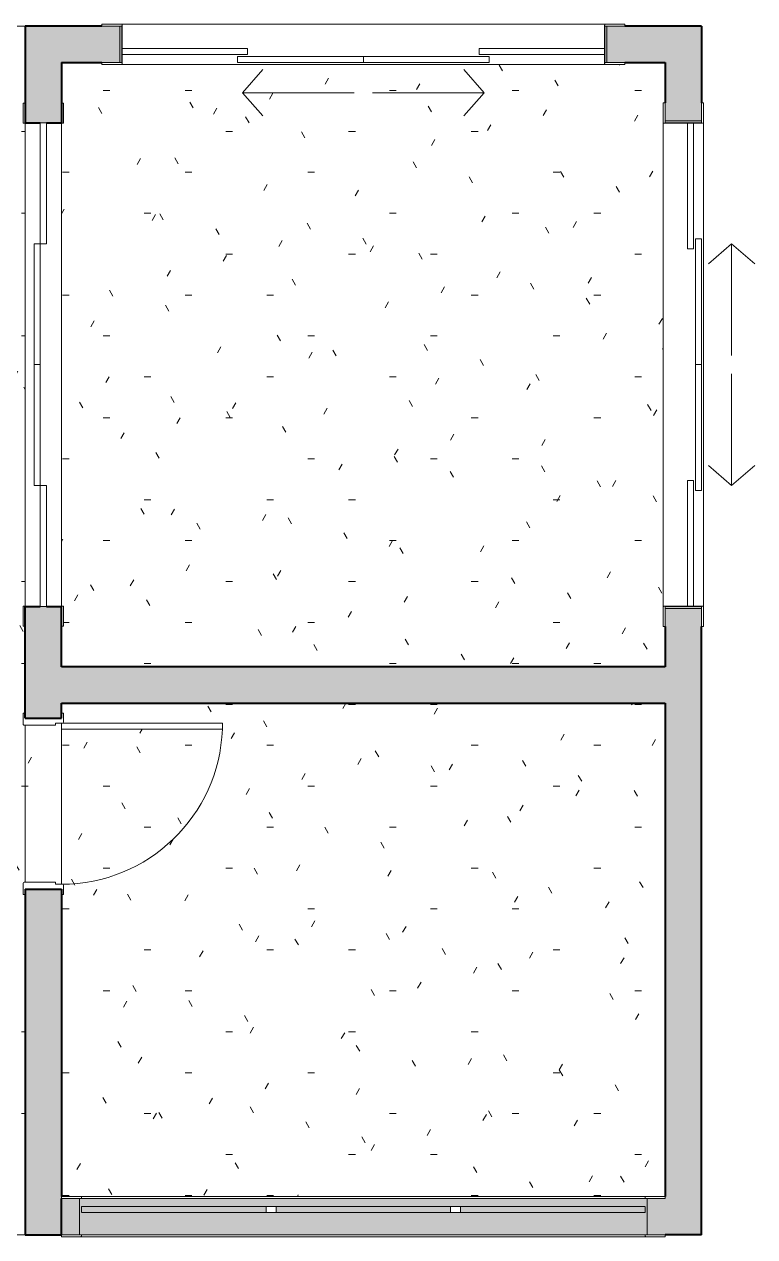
# Model space of a CAD drawing. Header units: millimetres. Extents: x -11245 to 24889, y -43080 to -3800.
# Drawn here: x 21259 to 24889, y -43080 to -37060 of the extents above; entities that cross this region are included whole.
import ezdxf

# ---------------------------------------------------------------- set-up
doc = ezdxf.new("R2010")
doc.units = ezdxf.units.MM
doc.linetypes.add('_Tracejado médio', pattern=[4, 3, -1])
for name, color, linetype, lineweight in [('A-AREA', 32, 'Continuous', 9), ('A-DOOR', 31, 'Continuous', 9), ('A-FLOR', 192, 'Continuous', 18), ('A-FLOR-PATT', 8, 'Continuous', 18), ('A-GLAZ', 151, 'Continuous', 9), ('A-WALL', 113, 'Continuous', 18), ('A-WALL-PATT', 111, 'Continuous', 18)]:
    doc.layers.add(name, color=color, linetype=linetype, lineweight=lineweight)

# ---------------------------------------------------------------- blocks, each defined once
blk = doc.blocks.new('Porta correr 4 folhas - 240x210-3837933-PONTOS HIDRÁULICOS GARAGEM')
at = {"layer": 'A-DOOR', "lineweight": 18}
for p, q in [((-1199, 100), (-1299, 100)), ((-1299, 100), (-1299, 90)), ((-1199, 15), (-1199, 100)), ((1299, 100), (1199, 100)), ((1199, 100), (1199, 15)), ((1299, 90), (1299, 100)), ((-1199, -100), (-1199, -15)), ((1199, -15), (1199, -100)), ((-1299, -90), (-1299, -100)), ((-1299, -100), (-1199, -100)), ((1199, -100), (1299, -100)), ((1299, -100), (1299, -90))]:
    blk.add_line(p, q, dxfattribs=at)
at = {"layer": 'A-DOOR'}
for p, q in [((-600, 15), (-1200, 15)), ((-1200, 15), (-1200, -15)), ((0, 45), (-600, 45)), ((-600, 45), (-600, 15)), ((-600, 15), (0, 15)), ((-600, -15), (-600, 15)), ((0, 15), (0, 45)), ((0, 45), (600, 45)), ((0, 15), (0, 45)), ((600, 15), (0, 15)), ((600, 45), (600, 15)), ((600, -15), (600, 15)), ((600, 15), (1200, 15)), ((1200, 15), (1200, -15)), ((-1200, -15), (-600, -15)), ((1200, -15), (600, -15))]:
    blk.add_line(p, q, dxfattribs=at)
blk = doc.blocks.new('CRT_POR_Abrir_1 Folha_Madeira - 80 x 210 cm-3907159-PONTOS HIDRÁULICOS GARAGEM')
at = {"layer": 'A-DOOR', "lineweight": 18}
for p, q in [((-400, 890), (-370, 890)), ((-400, 90), (-400, 890)), ((-370, 890), (-370, 90)), ((-450, 90), (-450, 100)), ((-450, 100), (-405, 100)), ((-370, 90), (-400, 90)), ((-400, 90), (-400, 60)), ((400, 60), (400, 95)), ((405, 100), (450, 100)), ((450, 100), (450, 90)), ((-400, 60), (-390, 60)), ((-390, 60), (-390, -95)), ((390, 60), (400, 60)), ((390, -95), (390, 60)), ((-450, -100), (-450, -90)), ((-395, -100), (-450, -100)), ((450, -100), (395, -100)), ((450, -90), (450, -100))]:
    blk.add_line(p, q, dxfattribs=at)
at = {"layer": 'A-DOOR'}
for p, q in [((-400, 90), (-400, 890)), ((-400, 90), (400, 90)), ((400, 90), (-370, 90)), ((-390, -90), (390, -90)), ((-390, -90), (390, -90))]:
    blk.add_line(p, q, dxfattribs=at)
blk.add_arc((-400, 90), 800, 0, 87.84409, dxfattribs=at)
at = {"layer": 'A-DOOR', "lineweight": 18}
for centre, start, end in [((-405, 95), 0, 90), ((405, 95), 90, 180), ((-395, -95), 270, 0), ((395, -95), 180, 270)]:
    blk.add_arc(centre, 5, start, end, dxfattribs=at)
blk = doc.blocks.new('CRT_JAN_Correr_Vidro e Madeira_4 Folhas - 240x90 cm-3838063-PONTOS HIDRÁULICOS GARAGEM')
at = {"layer": 'A-GLAZ', "lineweight": 18}
for p, q in [((-1212.2, 100), (-1308.2, 100)), ((-1308.2, 100), (-1308.2, 90)), ((-1308.2, 90), (-1208.2, 90)), ((-1208.2, 90), (-1208.2, -90)), ((-1207.2, -95), (-1207.2, 95)), ((1190.8, 95), (1190.8, -95)), ((1191.8, -90), (1191.8, 90)), ((1191.8, 90), (1291.8, 90)), ((1291.8, 100), (1195.8, 100)), ((1291.8, 90), (1291.8, 100)), ((-1208.2, -20), (-1208.2, -50)), ((-583.2, -20), (-1208.2, -20)), ((-1208.2, -50), (-583.2, -50)), ((-633.2, -90), (-633.2, -60)), ((-633.2, -60), (-8.2, -60)), ((-583.2, -50), (-583.2, -20)), ((-8.2, -60), (-8.2, -90)), ((616.8, -60), (-8.2, -60)), ((-8.2, -60), (-8.2, -90)), ((566.8, -50), (566.8, -20)), ((566.8, -20), (1191.8, -20)), ((1191.8, -50), (566.8, -50)), ((616.8, -90), (616.8, -60)), ((1191.8, -20), (1191.8, -50)), ((-1308.2, -90), (-1308.2, -100)), ((-1208.2, -90), (-1308.2, -90)), ((-1308.2, -100), (-1212.2, -100)), ((-8.2, -90), (-633.2, -90)), ((-8.2, -90), (616.8, -90)), ((1291.8, -90), (1191.8, -90)), ((1195.8, -100), (1291.8, -100)), ((1291.8, -100), (1291.8, -90))]:
    blk.add_line(p, q, dxfattribs=at)
at = {"layer": 'A-GLAZ'}
for p, q in [((-1218.2, -90), (-1218.2, 90)), ((1195.8, 100), (-1212.2, 100)), ((1201.8, 90), (1201.8, -90)), ((-1212.2, -100), (1195.8, -100)), ((-608.2, -240), (-508.2, -125)), ((591.8, -240), (491.8, -125)), ((-608.2, -240), (-508.2, -355)), ((-608.2, -240), (-53.2, -240)), ((591.8, -240), (36.8, -240)), ((591.8, -240), (491.8, -355))]:
    blk.add_line(p, q, dxfattribs=at)
at = {"layer": 'A-GLAZ', "lineweight": 18}
for centre, start, end in [((-1212.2, 95), 360, 90), ((1195.8, 95), 90, 180), ((-1212.2, -95), 270, 360), ((1195.8, -95), 180, 270)]:
    blk.add_arc(centre, 5, start, end, dxfattribs=at)
at = {"layer": 'A-GLAZ'}
for points, knots in [([(-1212.2, 100), (-1211.7, 100), (-1211.1, 99.9), (-1210.3, 99.6), (-1209.9, 99.4), (-1209.7, 99.3)], [0, 0, 0, 0, 0.1666667, 0.25, 0.3333333, 0.3333333, 0.3333333, 0.3333333]), ([(-1207.9, 97.5), (-1207.7, 97.3), (-1207.6, 96.9), (-1207.3, 96.1), (-1207.2, 95.4), (-1207.2, 95)], [0.6666667, 0.6666667, 0.6666667, 0.6666667, 0.75, 0.8333333, 1, 1, 1, 1]), ([(1191.5, 97.5), (1191.4, 97.3), (1191.2, 96.9), (1190.9, 96.1), (1190.8, 95.4), (1190.8, 95)], [0.6666667, 0.6666667, 0.6666667, 0.6666667, 0.75, 0.8333333, 1, 1, 1, 1]), ([(1195.8, 100), (1195.4, 100), (1194.7, 99.9), (1193.9, 99.6), (1193.5, 99.4), (1193.3, 99.3)], [0, 0, 0, 0, 0.1666667, 0.25, 0.3333333, 0.3333333, 0.3333333, 0.3333333]), ([(-1209.7, -99.3), (-1209.8, -99.4), (-1210, -99.5), (-1210.4, -99.7), (-1211.1, -99.9), (-1211.7, -100), (-1212.2, -100)], [0.6666667, 0.6666667, 0.6666667, 0.6666667, 0.7083333, 0.75, 0.8333333, 1, 1, 1, 1]), ([(-1207.2, -95), (-1207.2, -95.4), (-1207.3, -96.1), (-1207.6, -96.9), (-1207.7, -97.3), (-1207.9, -97.5)], [0, 0, 0, 0, 0.1666667, 0.25, 0.3333333, 0.3333333, 0.3333333, 0.3333333]), ([(1190.8, -95), (1190.8, -95.4), (1190.9, -96.1), (1191.2, -96.9), (1191.4, -97.3), (1191.5, -97.5)], [0, 0, 0, 0, 0.1666667, 0.25, 0.3333333, 0.3333333, 0.3333333, 0.3333333]), ([(1193.3, -99.3), (1193.4, -99.4), (1193.6, -99.5), (1194, -99.7), (1194.7, -99.9), (1195.4, -100), (1195.8, -100)], [0.6666667, 0.6666667, 0.6666667, 0.6666667, 0.7083333, 0.75, 0.8333333, 1, 1, 1, 1])]:
    blk.add_open_spline(points, degree=3, knots=knots, dxfattribs=at)
blk = doc.blocks.new('CRT_JAN_Correr_Vidro e Madeira_4 Folhas - 240x90 cm-3838197-PONTOS HIDRÁULICOS GARAGEM')
at = {"layer": 'A-GLAZ', "lineweight": 18}
for p, q in [((-1212.2, 100), (-1308.2, 100)), ((-1308.2, 100), (-1308.2, 90)), ((-1308.2, 90), (-1208.2, 90)), ((-1208.2, 90), (-1208.2, -90)), ((-1207.2, -95), (-1207.2, 95)), ((1190.8, 95), (1190.8, -95)), ((1191.8, -90), (1191.8, 90)), ((1191.8, 90), (1291.8, 90)), ((1291.8, 100), (1195.8, 100)), ((1291.8, 90), (1291.8, 100)), ((-1208.2, -20), (-1208.2, -50)), ((-583.2, -20), (-1208.2, -20)), ((-1208.2, -50), (-583.2, -50)), ((-633.2, -90), (-633.2, -60)), ((-633.2, -60), (-8.2, -60)), ((-583.2, -50), (-583.2, -20)), ((-8.2, -60), (-8.2, -90)), ((616.8, -60), (-8.2, -60)), ((-8.2, -60), (-8.2, -90)), ((566.8, -50), (566.8, -20)), ((566.8, -20), (1191.8, -20)), ((1191.8, -50), (566.8, -50)), ((616.8, -90), (616.8, -60)), ((1191.8, -20), (1191.8, -50)), ((-1308.2, -90), (-1308.2, -100)), ((-1208.2, -90), (-1308.2, -90)), ((-1308.2, -100), (-1212.2, -100)), ((-8.2, -90), (-633.2, -90)), ((-8.2, -90), (616.8, -90)), ((1291.8, -90), (1191.8, -90)), ((1195.8, -100), (1291.8, -100)), ((1291.8, -100), (1291.8, -90))]:
    blk.add_line(p, q, dxfattribs=at)
at = {"layer": 'A-GLAZ'}
for p, q in [((-1218.2, -90), (-1218.2, 90)), ((1195.8, 100), (-1212.2, 100)), ((1201.8, 90), (1201.8, -90)), ((-1212.2, -100), (1195.8, -100)), ((-608.2, -240), (-508.2, -125)), ((591.8, -240), (491.8, -125)), ((-608.2, -240), (-508.2, -355)), ((-608.2, -240), (-53.2, -240)), ((591.8, -240), (36.8, -240)), ((591.8, -240), (491.8, -355))]:
    blk.add_line(p, q, dxfattribs=at)
at = {"layer": 'A-GLAZ', "lineweight": 18}
for centre, start, end in [((-1212.2, 95), 360, 90), ((1195.8, 95), 90, 180), ((-1212.2, -95), 270, 360), ((1195.8, -95), 180, 270)]:
    blk.add_arc(centre, 5, start, end, dxfattribs=at)
at = {"layer": 'A-GLAZ'}
for points, knots in [([(-1212.2, 100), (-1211.7, 100), (-1211.1, 99.9), (-1210.3, 99.6), (-1209.9, 99.4), (-1209.7, 99.3)], [0, 0, 0, 0, 0.1666667, 0.25, 0.3333333, 0.3333333, 0.3333333, 0.3333333]), ([(-1207.9, 97.5), (-1207.7, 97.3), (-1207.6, 96.9), (-1207.3, 96.1), (-1207.2, 95.4), (-1207.2, 95)], [0.6666667, 0.6666667, 0.6666667, 0.6666667, 0.75, 0.8333333, 1, 1, 1, 1]), ([(1191.5, 97.5), (1191.4, 97.3), (1191.2, 96.9), (1190.9, 96.1), (1190.8, 95.4), (1190.8, 95)], [0.6666667, 0.6666667, 0.6666667, 0.6666667, 0.75, 0.8333333, 1, 1, 1, 1]), ([(1195.8, 100), (1195.4, 100), (1194.7, 99.9), (1193.9, 99.6), (1193.5, 99.4), (1193.3, 99.3)], [0, 0, 0, 0, 0.1666667, 0.25, 0.3333333, 0.3333333, 0.3333333, 0.3333333]), ([(-1209.7, -99.3), (-1209.8, -99.4), (-1210, -99.5), (-1210.4, -99.7), (-1211.1, -99.9), (-1211.7, -100), (-1212.2, -100)], [0.6666667, 0.6666667, 0.6666667, 0.6666667, 0.7083333, 0.75, 0.8333333, 1, 1, 1, 1]), ([(-1207.2, -95), (-1207.2, -95.4), (-1207.3, -96.1), (-1207.6, -96.9), (-1207.7, -97.3), (-1207.9, -97.5)], [0, 0, 0, 0, 0.1666667, 0.25, 0.3333333, 0.3333333, 0.3333333, 0.3333333]), ([(1193.3, -99.3), (1193.4, -99.4), (1193.6, -99.5), (1194, -99.7), (1194.7, -99.9), (1195.4, -100), (1195.8, -100)], [0.6666667, 0.6666667, 0.6666667, 0.6666667, 0.7083333, 0.75, 0.8333333, 1, 1, 1, 1])]:
    blk.add_open_spline(points, degree=3, knots=knots, dxfattribs=at)
blk.add_open_spline([(1191, -96.3), (1191, -96.5), (1191.2, -96.9), (1191.4, -97.3), (1191.5, -97.5)], degree=3, dxfattribs=at)
blk = doc.blocks.new('CRT_JAN_Basculante_Vidro e Madeira_1 Folha - 280x60 cm-4314267-PONTOS HIDRÁULICOS GARAGEM')
at = {"layer": 'A-GLAZ', "linetype": '_Tracejado médio', "lineweight": 18}
for p, q in [((-1508.2, 100), (-1508.2, 90)), ((-1413.2, 100), (-1508.2, 100)), ((-1508.2, 90), (-1408.2, 90)), ((-1408.2, 90), (-1408.2, 95)), ((1391.8, 95), (1391.8, 90)), ((1391.8, 90), (1491.8, 90)), ((1491.8, 100), (1396.8, 100)), ((1491.8, 90), (1491.8, 100)), ((-1408.2, 20), (-1408.2, 50)), ((-1408.2, 50), (1391.8, 50)), ((1391.8, 20), (-1408.2, 20)), ((-441.6, 50), (-491.5, 50)), ((-491.5, 50), (-491.5, 20)), ((-491.5, 20), (-441.6, 20)), ((-441.6, 20), (-441.6, 50)), ((475.1, 50), (425.1, 50)), ((425.1, 50), (425.1, 20)), ((425.1, 20), (475.1, 20)), ((475.1, 20), (475.1, 50)), ((1391.8, 50), (1391.8, 20)), ((-1508.2, -90), (-1508.2, -100)), ((-1408.2, -90), (-1508.2, -90)), ((-1508.2, -100), (-1413.2, -100)), ((-1408.2, -95), (-1408.2, -90)), ((1491.8, -90), (1391.8, -90)), ((1391.8, -90), (1391.8, -95)), ((1396.8, -100), (1491.8, -100)), ((1491.8, -100), (1491.8, -90))]:
    blk.add_line(p, q, dxfattribs=at)
at = {"layer": 'A-GLAZ', "linetype": '_Tracejado médio'}
for p, q in [((-1418.2, -90), (-1418.2, 90)), ((1396.8, 100), (-1413.2, 100)), ((1391.8, 90), (-1408.2, 90)), ((1401.8, 90), (1401.8, -90)), ((-1413.2, -100), (1396.8, -100)), ((1391.8, -90), (-1408.2, -90))]:
    blk.add_line(p, q, dxfattribs=at)
at = {"layer": 'A-GLAZ', "linetype": '_Tracejado médio', "lineweight": 18}
for centre, start, end in [((-1413.2, 95), 360, 90), ((1396.8, 95), 90, 180), ((-1413.2, -95), 270, 360), ((1396.8, -95), 180, 270)]:
    blk.add_arc(centre, 5, start, end, dxfattribs=at)
at = {"layer": 'A-GLAZ', "linetype": '_Tracejado médio'}
for points, knots in [([(-1413.2, 100), (-1412.7, 100), (-1412.1, 99.9), (-1411.3, 99.6), (-1410.9, 99.4), (-1410.7, 99.3)], [0, 0, 0, 0, 0.1666667, 0.25, 0.3333333, 0.3333333, 0.3333333, 0.3333333]), ([(-1408.9, 97.5), (-1408.7, 97.3), (-1408.6, 96.9), (-1408.3, 96.1), (-1408.2, 95.4), (-1408.2, 95)], [0.6666667, 0.6666667, 0.6666667, 0.6666667, 0.75, 0.8333333, 1, 1, 1, 1]), ([(1392.5, 97.5), (1392.4, 97.3), (1392.2, 96.9), (1391.9, 96.1), (1391.8, 95.4), (1391.8, 95)], [0.6666667, 0.6666667, 0.6666667, 0.6666667, 0.75, 0.8333333, 1, 1, 1, 1]), ([(1396.8, 100), (1396.4, 100), (1395.7, 99.9), (1394.9, 99.6), (1394.5, 99.4), (1394.3, 99.3)], [0, 0, 0, 0, 0.1666667, 0.25, 0.3333333, 0.3333333, 0.3333333, 0.3333333]), ([(-1410.7, -99.3), (-1410.8, -99.4), (-1411, -99.5), (-1411.4, -99.7), (-1412.1, -99.9), (-1412.7, -100), (-1413.2, -100)], [0.6666667, 0.6666667, 0.6666667, 0.6666667, 0.7083333, 0.75, 0.8333333, 1, 1, 1, 1]), ([(-1408.2, -95), (-1408.2, -95.4), (-1408.3, -96.1), (-1408.6, -96.9), (-1408.7, -97.3), (-1408.9, -97.5)], [0, 0, 0, 0, 0.1666667, 0.25, 0.3333333, 0.3333333, 0.3333333, 0.3333333]), ([(1391.8, -95), (1391.8, -95.4), (1391.9, -96.1), (1392.2, -96.9), (1392.4, -97.3), (1392.5, -97.5)], [0, 0, 0, 0, 0.1666667, 0.25, 0.3333333, 0.3333333, 0.3333333, 0.3333333]), ([(1394.3, -99.3), (1394.4, -99.4), (1394.6, -99.5), (1395, -99.7), (1395.7, -99.9), (1396.4, -100), (1396.8, -100)], [0.6666667, 0.6666667, 0.6666667, 0.6666667, 0.7083333, 0.75, 0.8333333, 1, 1, 1, 1])]:
    blk.add_open_spline(points, degree=3, knots=knots, dxfattribs=at)

msp = doc.modelspace()

# ---------------------------------------------------------------- hatches: boundary and pattern name
at = {"layer": 'A-FLOR-PATT', "lineweight": 9}
h = msp.add_hatch(dxfattribs=at)
h.set_pattern_fill('FP_1', color=9, style=0, pattern_type=2)
h.set_pattern_definition([(0, (60868.92, 0), (812.8, 203.2), [33.528, -576.072, 33.528, -576.072, -3251.2]), (0, (60868.92, 0), (812.8, 203.2), [-1219.2, 33.528, -1185.672, 33.528, -576.072, -1422.4]), (0, (60868.92, 0), (812.8, 203.2), [-3048, 33.528, -372.872, 33.528, -982.472]), (120, (61173.72, 101.6), (-582.37636, 602.30545), [33.528, -576.072, 33.528, -576.072, -3251.2]), (120, (61173.72, 101.6), (-582.37636, 602.30545), [-1219.2, 33.528, -1185.672, 33.528, -576.072, -1422.4]), (120, (61173.72, 101.6), (-582.37636, 602.30545), [-3048, 33.528, -372.872, 33.528, -982.472]), (240, (61275.32, 508), (-230.42364, -805.50545), [33.528, -576.072, 33.528, -576.072, -3251.2]), (240, (61275.32, 508), (-230.42364, -805.50545), [-1219.2, 33.528, -1185.672, 33.528, -576.072, -1422.4]), (240, (61275.32, 508), (-230.42364, -805.50545), [-3048, 33.528, -372.872, 33.528, -982.472])])
h.paths.add_polyline_path([(15159.3, -39194.7), (15159.3, -38320.7), (15074.3, -38319.7), (15074.3, -38220.7), (15084.3, -38220.7), (15084.3, -37249.7), (14884.3, -37249.7), (14884.3, -37259.7), (12284.3, -37259.7), (12284.3, -37249.7), (12084.3, -37249.7), (12084.3, -42889.7), (15084.3, -42889.7), (15084.3, -41918.7), (15074.3, -41918.7), (15074.3, -41818.7), (15159.3, -41818.7), (15159.3, -40944.7), (15129.3, -40944.7), (15129.3, -39194.7)])
h.paths.add_polyline_path([(21264.3, -43069.7), (21264.3, -41379.7), (21254.3, -41379.7), (21254.3, -41324.7), (21255.8, -41321.1), (21259.3, -41319.7), (21414.3, -41319.7), (21414.3, -41329.7), (21449.3, -41329.7), (21452.8, -41331.1), (21454.3, -41334.7), (21454.3, -41379.7), (21444.3, -41379.7), (21444.3, -42879.7), (24444.3, -42879.7), (24444.3, -40429.7), (21444.3, -40429.7), (21444.3, -40479.7), (21454.3, -40479.7), (21454.3, -40524.7), (21452.8, -40528.2), (21449.3, -40529.7), (22244.3, -40529.7), (22244.3, -40559.7), (21444.3, -40559.7), (21444.3, -40529.7), (21414.3, -40529.7), (21414.3, -40539.7), (21259.3, -40539.7), (21255.8, -40538.2), (21254.3, -40534.7), (21254.3, -40479.7), (21264.3, -40479.7), (21264.3, -40048.7), (21254.3, -40048.7), (21254.3, -39948.7), (21264.3, -39948.7), (21264.3, -37550.7), (21254.3, -37549.7), (21254.3, -37469.7), (15264.3, -37469.7), (15264.3, -38220.7), (15274.3, -38220.7), (15274.3, -38320.7), (15189.3, -38320.7), (15189.3, -39194.7), (15159.3, -39194.7), (15159.3, -40944.7), (15189.3, -40944.7), (15189.3, -41818.7), (15274.3, -41819.7), (15274.3, -41918.7), (15264.3, -41918.7), (15264.3, -42421.3), (15266.8, -42419.6), (15269.3, -42421.3), (15269.3, -42424.4), (15270.7, -42424.4), (15271.8, -42425.2), (15274.8, -42432.8), (15306.9, -42432), (15310, -42426.9), (15312.1, -42422.7), (15314.1, -42421), (15317.8, -42424.1), (15321.2, -42420.7), (15325, -42426.9), (15329.5, -42433.3), (15331.5, -42433.7), (15360.6, -42437.8), (15360.9, -42438.9), (15361.9, -42439.2), (15360.9, -42444.6), (15362.9, -42445.3), (15362.9, -42447), (15360.9, -42449), (15361.9, -42450.1), (15359.3, -42451.9), (15350.5, -42453.7), (15328.1, -42457.3), (15324.4, -42464.4), (15322.7, -42468.3), (15315.4, -42468.8), (15311.4, -42468.1), (15309.4, -42461.2), (15306, -42456.4), (15274.6, -42457.6), (15270.7, -42464.1), (15269.3, -42464.9), (15269.3, -42468), (15266.8, -42469.7), (15264.3, -42468), (15264.3, -43069.7), (18204.7, -43069.7)])
h.paths.add_polyline_path([(15317.5, -42444.6), (15316.5, -42441.6), (15315.3, -42443.8), (15316, -42444)])
h.paths.add_polyline_path([(15317.5, -42448.7), (15316.8, -42445.2), (15314.3, -42445.8), (15316.8, -42448.1)])
h.paths.add_polyline_path([(15362.5, -42444.6), (15362.5, -42442.3), (15363.5, -42442.7), (15362.9, -42444)])
h.paths.add_polyline_path([(17064.3, -41949.7), (16997, -41947.8), (16913.1, -41940.4), (16835, -41930.3), (16829.5, -41928.3), (16827.9, -41924.4), (16783.8, -41917.1), (16672.9, -41895.6), (16606.6, -41861), (16581, -41847.3), (16545.6, -41825.4), (16491, -41784.4), (16441.6, -41741.1), (16397.3, -41694.1), (16346.7, -41628), (16301.9, -41567.4), (16276, -41529.4), (16265.6, -41511.3), (16254.2, -41484.8), (16237.9, -41433.2), (16229, -41396.2), (16223.8, -41362.8), (16221.4, -41337), (16216.7, -41244.1), (16215, -41127.2), (16215.6, -40963.7), (16218.6, -40862.9), (16222.6, -40805.8), (16226.7, -40771.5), (16235, -40720.9), (16235.2, -40719.4), (16235.7, -40706.5), (16237.8, -40701.2), (16239.3, -40699.2), (16240.9, -40682.5), (16241.8, -40662.1), (16241.8, -40660.9), (16240.6, -40658.7), (16238.1, -40543.1), (16220.7, -40524.4), (16199.6, -40497.4), (16195.3, -40488), (16185.7, -40458.2), (16166, -40443.2), (16153.4, -40432.4), (16134.3, -40412.9), (16117.7, -40389.7), (16099.3, -40357.3), (16093.6, -40343.9), (16094.7, -40326.2), (16238.7, -40400), (16239.8, -39009.6), (16239.5, -38963), (16230.8, -38917), (16221.2, -38841.6), (16218.4, -38798.2), (16216.3, -38739.4), (16214.9, -38611.9), (16215.8, -38489.3), (16219, -38412.8), (16220.9, -38399.2), (16222.9, -38386.2), (16225.8, -38358.4), (16230.8, -38321.5), (16239.6, -38282.4), (16262.7, -38222.4), (16282.9, -38183.6), (16302.9, -38150.1), (16324.9, -38121.3), (16338.3, -38107), (16369.7, -38085.1), (16468.9, -38027.6), (16506.2, -38009.9), (16568.4, -37987.1), (16602.1, -37976.4), (16628.7, -37969.9), (16676.4, -37964.8), (16769.2, -37960.6), (17064.3, -37951.1), (17180.6, -37954.3), (17463.6, -37965.5), (17507, -37971.6), (17538.8, -37980), (17602.3, -38002.3), (17638, -38016.7), (17679.3, -38038.6), (17769.1, -38091.2), (17792.7, -38109.3), (17810.9, -38130.1), (17829.9, -38156.5), (17851.5, -38194), (17872.2, -38236.5), (17884.5, -38269.8), (17891.5, -38291.9), (17900.5, -38338.6), (17910.6, -38432.9), (17913.1, -38501), (17913.6, -38647.7), (17911.9, -38751.4), (17908.2, -38833.2), (17902.2, -38886.9), (17890.9, -38954.3), (17888.2, -38973.1), (17889.9, -39148.1), (17889.9, -39374.7), (17889.9, -40400.6), (17987.5, -40350.2), (18034.1, -40326.5), (18034.8, -40330.2), (18034.4, -40346.2), (18027.3, -40361.1), (18007.3, -40395.7), (17986.1, -40422), (17963.6, -40442.5), (17941, -40461), (17932.5, -40490.8), (17922.9, -40506.6), (17889.7, -40544.6), (17888.5, -40694.1), (17890.8, -40701.2), (17892.2, -40702.8), (17893.5, -40714.3), (17893.7, -40721.3), (17898.6, -40748.4), (17906.5, -40811.3), (17910, -40862.9), (17912.3, -40926.1), (17913.7, -41054.2), (17912.8, -41200.3), (17909.8, -41300.8), (17905, -41361.1), (17898.1, -41404.4), (17887, -41445.8), (17881.2, -41464.9), (17867.4, -41502), (17854.3, -41526.7), (17828.2, -41565.4), (17781.9, -41628), (17719.2, -41708.1), (17670.6, -41756.4), (17613.8, -41803.1), (17565.6, -41836.7), (17522, -41861), (17456.5, -41895.1), (17449.2, -41897.9), (17440.9, -41899.8), (17424.1, -41902.9), (17299.4, -41925.7), (17299.1, -41928.3), (17233.9, -41938.3), (17166, -41945.2), (17096.1, -41949.3), (17092.7, -41949.3)])
h.paths.add_polyline_path([(19664.3, -41949.7), (19597, -41947.8), (19513.1, -41940.4), (19436.1, -41930.5), (19429.5, -41928.3), (19427.9, -41924.4), (19384.1, -41917.2), (19272.9, -41895.6), (19206.6, -41861), (19181, -41847.3), (19145.6, -41825.4), (19091, -41784.4), (19041.6, -41741.1), (18997.3, -41694.1), (18946, -41627), (18901.9, -41567.4), (18876.9, -41530.8), (18865.6, -41511.3), (18854.2, -41484.8), (18837.9, -41433.2), (18829, -41396.2), (18823.8, -41362.8), (18821.4, -41337), (18817.2, -41263.5), (18815, -41127.2), (18815.6, -40963.7), (18818.6, -40862.9), (18822.6, -40805.1), (18826.7, -40771.5), (18835, -40720.9), (18835.2, -40719.4), (18835.7, -40706.5), (18837.8, -40701.2), (18839.3, -40699.2), (18840.9, -40682.5), (18841.8, -40662.1), (18841.8, -40660.9), (18840.6, -40658.7), (18838.1, -40543.1), (18820.7, -40524.4), (18799.6, -40497.4), (18795.3, -40488), (18785.7, -40458.2), (18772.6, -40448.4), (18753.4, -40432.4), (18734.3, -40412.9), (18717.7, -40389.7), (18699.3, -40357.3), (18693.6, -40343.9), (18694.7, -40326.2), (18838.7, -40400), (18839.8, -39009.6), (18839.5, -38963), (18830.8, -38917), (18821.2, -38841.6), (18818.4, -38798.2), (18816.3, -38739.4), (18814.9, -38618.2), (18815.8, -38489.3), (18819, -38412.8), (18820.9, -38399.2), (18822.9, -38386.2), (18825.8, -38358.4), (18830.8, -38321.5), (18839.6, -38282.4), (18862.7, -38222.4), (18882.9, -38183.6), (18902.9, -38150.1), (18924.9, -38121.3), (18938.3, -38107), (18969.7, -38085.1), (19068.9, -38027.6), (19106.2, -38009.9), (19167.7, -37987.4), (19202.1, -37976.4), (19228.7, -37969.9), (19276.4, -37964.8), (19378.4, -37960.3), (19664.3, -37951.1), (19780.6, -37954.3), (20063.6, -37965.5), (20107, -37971.6), (20138.8, -37980), (20202.3, -38002.3), (20238, -38016.7), (20279.3, -38038.6), (20369.1, -38091.2), (20392.7, -38109.3), (20410.9, -38130.1), (20429.9, -38156.5), (20451.5, -38194), (20472.2, -38236.5), (20484.5, -38269.8), (20491.5, -38291.9), (20500.5, -38338.6), (20510.6, -38432.9), (20513.1, -38501), (20513.6, -38647.7), (20511.9, -38751.4), (20508.2, -38833.2), (20502.2, -38886.9), (20491.1, -38953.3), (20488.2, -38973.1), (20489.7, -39119.2), (20489.9, -39374.7), (20490.4, -40400.4), (20587.5, -40350.2), (20634.1, -40326.5), (20634.8, -40330.2), (20634.4, -40346.2), (20627.3, -40361.1), (20607.3, -40395.7), (20586.1, -40422), (20563.6, -40442.5), (20541, -40461), (20532.5, -40490.8), (20522.9, -40506.6), (20489.7, -40544.6), (20488.5, -40694.1), (20490.8, -40701.2), (20492.2, -40702.8), (20493.5, -40714.3), (20493.7, -40721.3), (20498.6, -40748.4), (20506.5, -40811.3), (20510, -40862.9), (20512.3, -40926.1), (20513.7, -41057.5), (20512.8, -41200.3), (20509.8, -41300.8), (20505, -41361.1), (20498.1, -41404.4), (20487, -41445.8), (20481.2, -41464.9), (20467.4, -41502), (20454.3, -41526.7), (20428.2, -41565.4), (20381.9, -41628), (20319.2, -41708.1), (20270.6, -41756.4), (20213.8, -41803.1), (20165.6, -41836.7), (20125.7, -41859.2), (20056.5, -41895.1), (20049.2, -41897.9), (20040.9, -41899.8), (20024.1, -41902.9), (19899.4, -41925.7), (19899.1, -41928.3), (19833.9, -41938.3), (19766, -41945.2), (19696.1, -41949.3), (19687.3, -41949.4)])
h.paths.add_polyline_path([(16250.9, -40650.7), (16253.8, -40649.1), (16251.6, -40650.2), (16251.1, -40650.5)])
h.paths.add_polyline_path([(16249.5, -40653.9), (16251.6, -40651.2), (16250.4, -40651.1), (16248.4, -40653.9), (16249.1, -40653.9)])
h.paths.add_polyline_path([(18850.9, -40650.7), (18853.8, -40649.1), (18851.6, -40650.2), (18851.1, -40650.6)])
h.paths.add_polyline_path([(18849.5, -40653.9), (18851.6, -40651.2), (18850.4, -40651.1), (18848.4, -40653.9), (18849.1, -40653.9)])
h.paths.add_polyline_path([(22158.4, -40249.7), (24444.3, -40249.7), (24444.3, -40049.7), (24434.3, -40049.7), (24434.3, -37449.7), (24444.3, -37449.7), (24444.3, -37249.7), (24244.3, -37249.7), (24244.3, -37259.7), (21644.3, -37259.7), (21644.3, -37249.7), (21444.3, -37249.7), (21444.3, -37450.7), (21454.3, -37450.7), (21454.3, -37550.7), (21444.3, -37550.7), (21444.3, -39948.7), (21454.3, -39949.7), (21454.3, -40048.7), (21444.3, -40048.7), (21444.3, -40249.7), (21876.3, -40249.7)])
h.paths.add_polyline_path([(18843.9, -39636.8), (18844.3, -39635.8), (18843.9, -39632.4), (18843.1, -39633.3), (18843.6, -39636.6), (18843.7, -39636.8)])
h.paths.add_polyline_path([(16244.2, -39636.8), (16244.4, -39635.1), (16243.9, -39632.4), (16243.1, -39633.3), (16243.6, -39636.6), (16244.1, -39636.8)])
h.paths.add_polyline_path([(20484.7, -39636.8), (20486, -39635.8), (20484.5, -39632.7), (20484, -39634.5), (20484.5, -39636.8)])
h.paths.add_polyline_path([(17884.9, -39636.8), (17885.9, -39635.4), (17884.5, -39632.7), (17884, -39634.5), (17884.7, -39636.8)])
at = {"layer": 'A-WALL-PATT'}
h = msp.add_hatch(color=256, dxfattribs=at)
h.paths.add_polyline_path([(21744.3, -37249.7), (21744.3, -37069.7), (21264.3, -37069.7), (21264.3, -37249.7), (21740.3, -37249.7)])
h.paths.add_polyline_path([(24144.3, -37249.7), (24624.3, -37249.7), (24624.3, -37069.7), (24144.3, -37069.7), (24144.3, -37184.1)])
h = msp.add_hatch(color=256, dxfattribs=at)
h.paths.add_polyline_path([(21444.3, -43069.7), (21444.3, -41354.7), (21264.3, -41354.7), (21264.3, -43069.7)])
h.paths.add_polyline_path([(21444.3, -40504.7), (21444.3, -39949.7), (21264.3, -39949.7), (21264.3, -40504.7)])
h.paths.add_polyline_path([(21264.3, -37549.7), (21444.3, -37549.7), (21444.3, -37249.7), (21264.3, -37249.7)])
h = msp.add_hatch(color=256, dxfattribs=at)
h.paths.add_polyline_path([(24624.3, -42889.7), (24624.3, -39949.7), (24444.3, -39949.7), (24444.3, -42889.7)])
h.paths.add_polyline_path([(24624.3, -37549.7), (24624.3, -37249.7), (24444.3, -37249.7), (24444.3, -37549.7)])
for points in [[(24444.3, -40429.7), (24444.3, -40249.7), (21444.3, -40249.7), (21444.3, -40429.7), (22158.4, -40429.7)], [(24624.3, -43069.7), (24624.3, -42889.7), (24444.3, -42889.7), (24444.3, -43069.7)]]:
    msp.add_hatch(color=256, dxfattribs=at).paths.add_polyline_path(points)
h = msp.add_hatch(color=256, dxfattribs=at)
h.paths.add_polyline_path([(24254.3, -43069.7), (24444.3, -43069.7), (24444.3, -42889.7), (21444.3, -42889.7), (21444.3, -43069.7), (24159.3, -43069.7)])
h.paths.add_polyline_path([(23427.6, -42959.7), (23377.6, -42959.7), (23377.6, -42929.7), (23427.6, -42929.7)])
h.paths.add_polyline_path([(22510.9, -42959.7), (22461, -42959.7), (22461, -42929.7), (22510.9, -42929.7)])

# ---------------------------------------------------------------- linework, layer by layer
at = {"layer": 'A-AREA'}
for p, q in [((21264.3, -37069.7), (15264.3, -37069.7)), ((15264.3, -43069.7), (21264.3, -43069.7))]:
    msp.add_line(p, q, dxfattribs=at)
at = {"layer": 'A-FLOR'}
msp.add_line((15264.3, -43069.7), (21264.3, -43069.7), dxfattribs=at)
at = {"layer": 'A-WALL', "lineweight": 40}
for p, q in [((21644.3, -37069.7), (21264.3, -37069.7)), ((21264.3, -37069.7), (21264.3, -37549.7)), ((24624.3, -37069.7), (24244.3, -37069.7)), ((24624.3, -37069.7), (24624.3, -37449.7)), ((21444.3, -37249.7), (21644.3, -37249.7)), ((21444.3, -37249.7), (21444.3, -37549.7)), ((24244.3, -37249.7), (24444.3, -37249.7)), ((24444.3, -37249.7), (24444.3, -37449.7)), ((21264.3, -37549.7), (21339.3, -37549.7)), ((21369.3, -37549.7), (21444.3, -37549.7)), ((21264.3, -40504.7), (21264.3, -39949.7)), ((21264.3, -39949.7), (21339.3, -39949.7)), ((21369.3, -39949.7), (21444.3, -39949.7)), ((21444.3, -40249.7), (21444.3, -39949.7)), ((24444.3, -40049.7), (24444.3, -40249.7)), ((24624.3, -43069.7), (24624.3, -40049.7)), ((24444.3, -40249.7), (21444.3, -40249.7)), ((21444.3, -40504.7), (21444.3, -40429.7)), ((21444.3, -40429.7), (24444.3, -40429.7)), ((24444.3, -40429.7), (24444.3, -42879.7)), ((21264.3, -40504.7), (21444.3, -40504.7)), ((21264.3, -41354.7), (21264.3, -43069.7)), ((21264.3, -41354.7), (21444.3, -41354.7)), ((21444.3, -41354.7), (21444.3, -42879.7)), ((21444.3, -43069.7), (21444.3, -42889.7)), ((21264.3, -43069.7), (21444.3, -43069.7)), ((24624.3, -43069.7), (24444.3, -43069.7))]:
    msp.add_line(p, q, dxfattribs=at)
at = {"layer": 'A-WALL'}
for p, q in [((21264.3, -39948.7), (21264.3, -37550.6)), ((21444.3, -37550.7), (21444.3, -39948.7))]:
    msp.add_line(p, q, dxfattribs=at)

# ---------------------------------------------------------------- block references
at = {"layer": 'A-DOOR'}
for name, p, rotation in [('Porta correr 4 folhas - 240x210-3837933-PONTOS HIDRÁULICOS GARAGEM', (21354.3, -38749.7), 89.99999999999993), ('CRT_POR_Abrir_1 Folha_Madeira - 80 x 210 cm-3907159-PONTOS HIDRÁULICOS GARAGEM', (21354.3, -40929.7), 269.9999999999999)]:
    msp.add_blockref(name, p, dxfattribs=dict(at, rotation=rotation))
at = {"layer": 'A-GLAZ'}
msp.add_blockref('CRT_JAN_Correr_Vidro e Madeira_4 Folhas - 240x90 cm-3838063-PONTOS HIDRÁULICOS GARAGEM', (22952.5, -37159.7), dxfattribs=at)
at = {"layer": 'A-GLAZ', "rotation": 89.99999999999993}
msp.add_blockref('CRT_JAN_Correr_Vidro e Madeira_4 Folhas - 240x90 cm-3838197-PONTOS HIDRÁULICOS GARAGEM', (24534.3, -38741.5), dxfattribs=at)
at = {"layer": 'A-GLAZ', "linetype": '_Tracejado médio'}
msp.add_blockref('CRT_JAN_Basculante_Vidro e Madeira_1 Folha - 280x60 cm-4314267-PONTOS HIDRÁULICOS GARAGEM', (22952.5, -42979.7), dxfattribs=at)

doc.saveas('drawing.dxf')
